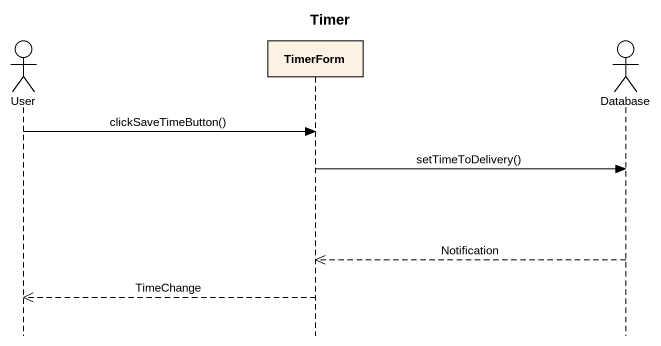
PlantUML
@startuml
title Timer
hide footbox
actor User
participant TimerForm
actor "Database" as Database_

User -> TimerForm : clickSaveTimeButton()
TimerForm -> Database_ : setTimeToDelivery()
Database_ -->> TimerForm : Notification
TimerForm -->> User : TimeChange
@enduml
